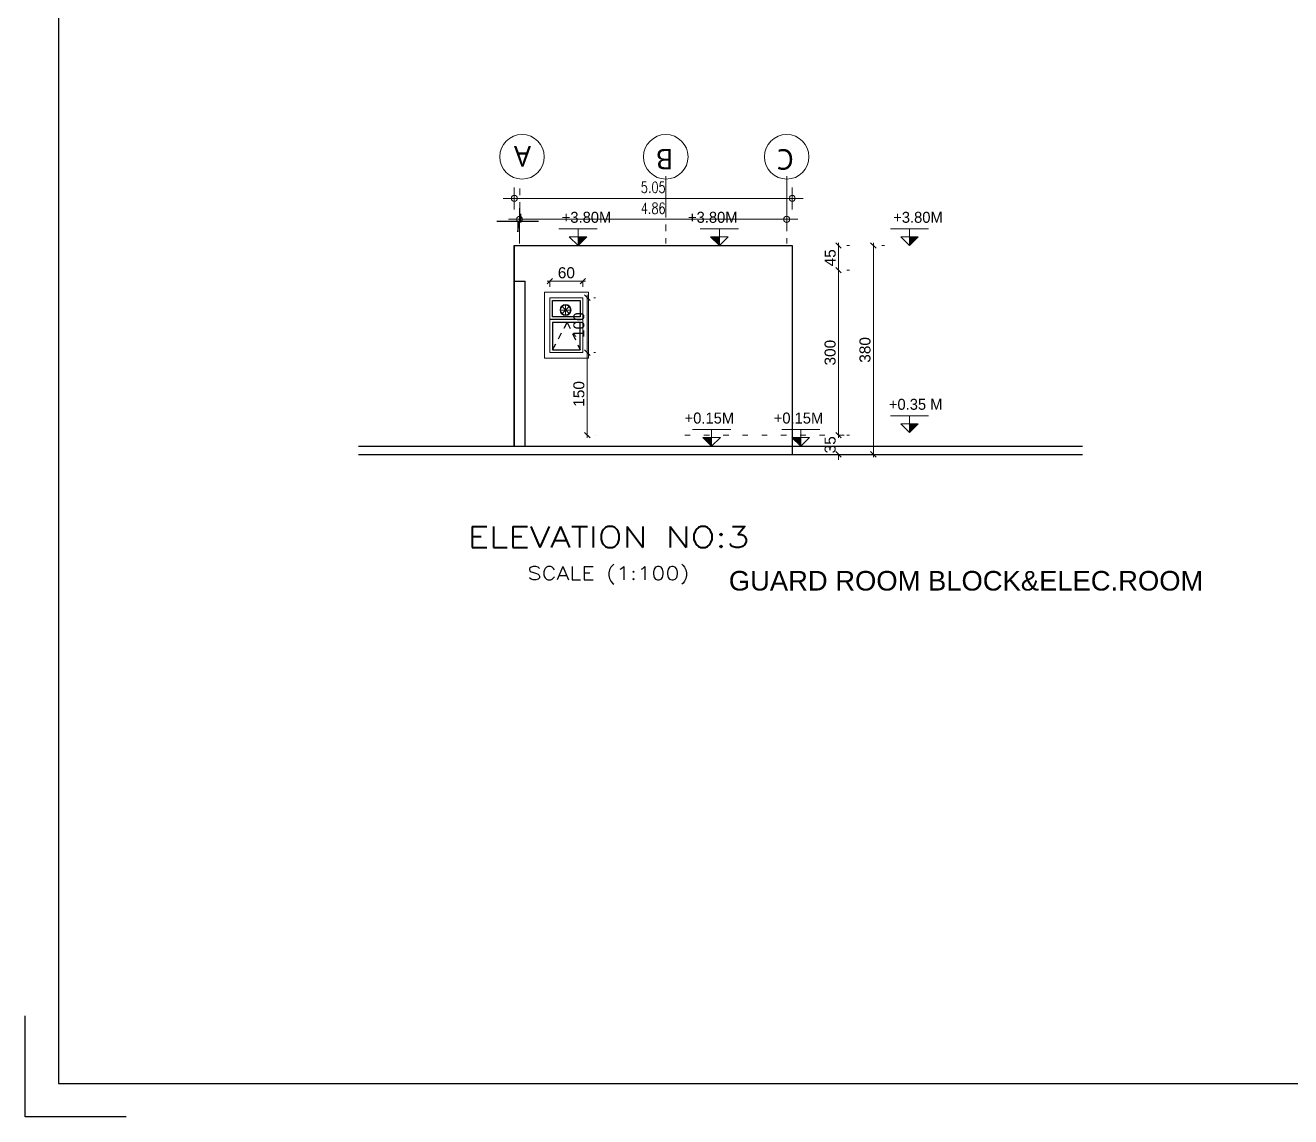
# Model space of a CAD drawing. Header units: millimetres. Extents: x -11627 to -10952, y 10244 to 10588.
# Drawn here: x -11270.93 to -11247.94, y 10389 to 10408.84 of the extents above; entities that cross this region are included whole.
import ezdxf
from ezdxf.enums import TextEntityAlignment as Align

# ---------------------------------------------------------------- set-up
doc = ezdxf.new("R2010")
doc.units = ezdxf.units.MM
doc.header["$PDMODE"] = 35
for name, pattern in [('CENTER2', [1.125, 0.75, -0.125, 0.125, -0.125]), ('DOT', [0.25, 0, -0.25]), ('HIDDEN2', [0.1875, 0.125, -0.0625])]:
    doc.linetypes.add(name, pattern=pattern)
doc.layers.get('0').update_dxf_attribs({"lineweight": 5})
doc.layers.get('DEFPOINTS').update_dxf_attribs({"lineweight": 5})
for name, color, linetype in [('A-ELEV 01', 7, 'Continuous'), ('A-ELEV FAR', 8, 'Continuous'), ('A-PLOT LIMIT', 1, 'Continuous'), ('glass', 128, 'Continuous')]:
    doc.layers.add(name, color=color, linetype=linetype)
for name, color, linetype, lineweight in [('A-GEN DIMS INTERNAL', 86, 'Continuous', 5), ('A-LEVEL TAG', 23, 'Continuous', 9), ('AXIS', 136, 'CENTER2', 0), ('BORDER A1', 7, 'Continuous', 100), ('CIRCLE', 57, 'Continuous', 5), ('DIM IN', 191, 'Continuous', 5), ('elev.', 42, 'Continuous', 5), ('M.FRAME TEXT2', 6, 'Continuous', 0), ('TEXT', 30, 'Continuous', 9), ('Title Block', 7, 'Continuous', 0)]:
    doc.layers.add(name, color=color, linetype=linetype, lineweight=lineweight)
doc.styles.add('ARIAL', font='arial.ttf')
doc.styles.add('EUROROMAN', font='eur_____.pfb', dxfattribs={"width": 0.8, "height": 0.2})
doc.styles.add('GROUND FLOOR XREF - option 3$0$STYLE1', font='arial.ttf', dxfattribs={"height": 0.2})
doc.styles.add('SIMPLEX', font='romans.shx', dxfattribs={"width": 0.75})
doc.styles.add('T20-200', font='ROMANS.SHX', dxfattribs={"height": 0.4})
doc.styles.add('Title-Big', font='ROMANS.shx', dxfattribs={"height": 0.5})
doc.styles.add('Title-Small', font='ROMANS.shx', dxfattribs={"height": 0.25})
doc.dimstyles.new('D100', dxfattribs={"dimtxt": 0.2, "dimasz": 0.1, "dimexe": 0.18, "dimexo": 0.0625, "dimgap": 0.1, "dimtad": 1, "dimzin": 0, "dimdsep": 46, "dimtxsty": 'SIMPLEX', "dimblk": 'DOT1', "dimcen": 0.1, "dimse1": 1, "dimse2": 1, "dimclrd": 256, "dimclre": 256, "dimclrt": 256, "dimadec": 0, "dimazin": 0, "dimtfac": 5, "dimtix": 1, "dimtmove": 2, "dimatfit": 3, "dimfxl": 1, "dimtolj": 1, "dimtzin": 0, "dimlwd": -1, "dimlwe": -1, "dimarcsym": 0})
doc.dimstyles.new('DIM 100', dxfattribs={"dimtxt": 0.2, "dimasz": 0.1, "dimexe": 0.15, "dimexo": 0.2, "dimgap": 0.05, "dimtad": 1, "dimdec": 0, "dimlfac": 100, "dimzin": 1, "dimdsep": 46, "dimtxsty": 'GROUND FLOOR XREF - option 3$0$STYLE1', "dimblk": 'OBLIQUE', "dimcen": 0.02, "dimdle": 0.05, "dimclrd": 256, "dimclre": 6, "dimclrt": 3, "dimadec": 1, "dimazin": 0, "dimtfac": 0.9, "dimtdec": 0, "dimtix": 1, "dimtofl": 0, "dimtmove": 2, "dimatfit": 3, "dimldrblk": 'ARCHTICK', "dimfxl": 1, "dimtolj": 1, "dimtzin": 12, "dimlwd": -1, "dimlwe": -1, "dimarcsym": 0})

# ---------------------------------------------------------------- blocks, each defined once
blk = doc.blocks.new('LVL')
for p, q in [((-0.627, 0.301), (0.066, 0.301)), ((-0.28, 0), (-0.28, 0.301)), ((-0.121, 0.159), (-0.44, 0.159)), ((-0.28, 0), (-0.44, 0.159)), ((-0.28, 0), (-0.121, 0.159))]:
    blk.add_line(p, q)
blk.add_lwpolyline([(-0.44, 0.159), (-0.28, 0.159), (-0.28, 0), (-0.44, 0.159)])
blk.add_solid([(-0.121, 0.159), (-0.28, 0.159), (-0.28, 0)])
blk = doc.blocks.new('_Oblique')
at = {"color": 0, "linetype": 'ByBlock', "lineweight": -2}
blk.add_line((-0.5, -0.5), (0.5, 0.5), dxfattribs=at)
blk = doc.blocks.new('*D532')
at = {"layer": 'A-GEN DIMS INTERNAL', "transparency": 16777216}
blk.add_line((-11575.064, 10494.449), (-11575.064, 10498.349), dxfattribs=at)
at = {"layer": 'A-GEN DIMS INTERNAL', "color": 6, "linetype": 'DOT', "transparency": 16777216}
for p, q in [((-11574.864, 10498.299), (-11574.914, 10498.299)), ((-11574.864, 10494.499), (-11574.914, 10494.499))]:
    blk.add_line(p, q, dxfattribs=at)
at = {"layer": 'DEFPOINTS', "color": 0, "transparency": 16777216}
for p in [(-11575.064, 10498.299), (-11575.064, 10498.299), (-11575.064, 10494.499)]:
    blk.add_point(p, dxfattribs=at)
at = {"layer": 'A-GEN DIMS INTERNAL', "transparency": 16777216, "xscale": 0.1, "yscale": 0.1, "zscale": 0.1}
for p, rotation in [((-11575.064, 10498.299), 90), ((-11575.064, 10494.499), 270)]:
    blk.add_blockref('_Oblique', p, dxfattribs=dict(at, rotation=rotation))
at = {"layer": 'A-GEN DIMS INTERNAL', "color": 3, "transparency": 16777216, "insert": (-11575.216, 10496.399), "char_height": 0.2, "attachment_point": 5, "rotation": 90, "style": 'GROUND FLOOR XREF - option 3$0$STYLE1'}
blk.add_mtext('\\A1;380', dxfattribs=at)
blk = doc.blocks.new('_ArchTick')
at = {"color": 0, "linetype": 'ByBlock', "const_width": 0.15}
blk.add_lwpolyline([(-0.5, -0.5), (0.5, 0.5)], dxfattribs=at)
blk = doc.blocks.new('*D533')
at = {"layer": 'A-GEN DIMS INTERNAL', "transparency": 16777216}
blk.add_line((-11575.698, 10494.799), (-11575.698, 10497.899), dxfattribs=at)
at = {"layer": 'A-GEN DIMS INTERNAL', "color": 6, "linetype": 'DOT', "transparency": 16777216}
for p, q in [((-11575.498, 10497.849), (-11575.548, 10497.849)), ((-11575.498, 10494.849), (-11575.548, 10494.849))]:
    blk.add_line(p, q, dxfattribs=at)
at = {"layer": 'DEFPOINTS', "color": 0, "transparency": 16777216}
for p in [(-11575.698, 10497.849), (-11575.698, 10497.849), (-11575.698, 10494.849)]:
    blk.add_point(p, dxfattribs=at)
at = {"layer": 'A-GEN DIMS INTERNAL', "transparency": 16777216, "xscale": 0.1, "yscale": 0.1, "zscale": 0.1}
for p, rotation in [((-11575.698, 10497.849), 90), ((-11575.698, 10494.849), 270)]:
    blk.add_blockref('_Oblique', p, dxfattribs=dict(at, rotation=rotation))
at = {"layer": 'A-GEN DIMS INTERNAL', "color": 3, "transparency": 16777216, "insert": (-11575.85, 10496.349), "char_height": 0.2, "attachment_point": 5, "rotation": 90, "style": 'GROUND FLOOR XREF - option 3$0$STYLE1'}
blk.add_mtext('\\A1;300', dxfattribs=at)
blk = doc.blocks.new('*D534')
at = {"layer": 'A-GEN DIMS INTERNAL', "transparency": 16777216}
blk.add_line((-11575.698, 10497.799), (-11575.698, 10498.349), dxfattribs=at)
at = {"layer": 'A-GEN DIMS INTERNAL', "color": 6, "linetype": 'DOT', "transparency": 16777216}
for p, q in [((-11575.498, 10498.299), (-11575.548, 10498.299)), ((-11575.498, 10497.849), (-11575.548, 10497.849))]:
    blk.add_line(p, q, dxfattribs=at)
at = {"layer": 'DEFPOINTS', "color": 0, "transparency": 16777216}
for p in [(-11575.698, 10498.299), (-11575.698, 10498.299), (-11575.698, 10497.849)]:
    blk.add_point(p, dxfattribs=at)
at = {"layer": 'A-GEN DIMS INTERNAL', "transparency": 16777216, "xscale": 0.1, "yscale": 0.1, "zscale": 0.1}
for p, rotation in [((-11575.698, 10498.299), 90), ((-11575.698, 10497.849), 270)]:
    blk.add_blockref('_Oblique', p, dxfattribs=dict(at, rotation=rotation))
at = {"layer": 'A-GEN DIMS INTERNAL', "color": 3, "transparency": 16777216, "insert": (-11575.849, 10498.074), "char_height": 0.2, "attachment_point": 5, "rotation": 90, "style": 'GROUND FLOOR XREF - option 3$0$STYLE1'}
blk.add_mtext('\\A1;45', dxfattribs=at)
blk = doc.blocks.new('*D535')
at = {"layer": 'A-GEN DIMS INTERNAL', "color": 6, "linetype": 'DOT', "transparency": 16777216}
for p, q in [((-11578.494, 10494.849), (-11575.548, 10494.849)), ((-11578.456, 10494.499), (-11575.548, 10494.499))]:
    blk.add_line(p, q, dxfattribs=at)
at = {"layer": 'A-GEN DIMS INTERNAL', "transparency": 16777216}
for p, q in [((-11575.698, 10494.849), (-11575.698, 10494.949)), ((-11575.698, 10494.499), (-11575.698, 10494.399))]:
    blk.add_line(p, q, dxfattribs=at)
at = {"layer": 'DEFPOINTS', "color": 0, "transparency": 16777216}
for p in [(-11578.694, 10494.849), (-11575.698, 10494.849), (-11578.656, 10494.499)]:
    blk.add_point(p, dxfattribs=at)
at = {"layer": 'A-GEN DIMS INTERNAL', "transparency": 16777216, "xscale": 0.1, "yscale": 0.1, "zscale": 0.1}
for p, rotation in [((-11575.698, 10494.849), 270), ((-11575.698, 10494.499), 90)]:
    blk.add_blockref('_Oblique', p, dxfattribs=dict(at, rotation=rotation))
at = {"layer": 'A-GEN DIMS INTERNAL', "color": 3, "transparency": 16777216, "insert": (-11575.85, 10494.674), "char_height": 0.2, "attachment_point": 5, "rotation": 90, "style": 'GROUND FLOOR XREF - option 3$0$STYLE1'}
blk.add_mtext('\\A1;35', dxfattribs=at)
blk = doc.blocks.new('*D541')
at = {"layer": 'A-GEN DIMS INTERNAL', "transparency": 16777216}
blk.add_line((-11260.751, 10404.187), (-11261.451, 10404.187), dxfattribs=at)
at = {"layer": 'A-GEN DIMS INTERNAL', "color": 6, "linetype": 'DOT', "transparency": 16777216}
for p, q in [((-11261.401, 10404.088), (-11261.401, 10404.337)), ((-11260.801, 10404.088), (-11260.801, 10404.337))]:
    blk.add_line(p, q, dxfattribs=at)
at = {"layer": 'DEFPOINTS', "color": 0, "transparency": 16777216}
for p in [(-11261.401, 10404.187), (-11261.401, 10403.888, 0), (-11260.801, 10403.888, 0)]:
    blk.add_point(p, dxfattribs=at)
at = {"layer": 'A-GEN DIMS INTERNAL', "transparency": 16777216, "xscale": 0.1, "yscale": 0.1, "zscale": 0.1, "rotation": 180}
blk.add_blockref('_Oblique', (-11261.401, 10404.187), dxfattribs=at)
at = {"layer": 'A-GEN DIMS INTERNAL', "transparency": 16777216, "xscale": 0.1, "yscale": 0.1, "zscale": 0.1}
blk.add_blockref('_Oblique', (-11260.801, 10404.187), dxfattribs=at)
at = {"layer": 'A-GEN DIMS INTERNAL', "color": 3, "transparency": 16777216, "insert": (-11261.101, 10404.34), "char_height": 0.2, "attachment_point": 5, "style": 'GROUND FLOOR XREF - option 3$0$STYLE1'}
blk.add_mtext('\\A1;60', dxfattribs=at)
blk = doc.blocks.new('*D542')
at = {"layer": 'A-GEN DIMS INTERNAL', "transparency": 16777216}
blk.add_line((-11260.721, 10403.938), (-11260.721, 10402.838), dxfattribs=at)
at = {"layer": 'A-GEN DIMS INTERNAL', "color": 6, "linetype": 'DOT', "transparency": 16777216}
for p, q in [((-11260.601, 10403.888), (-11260.571, 10403.888)), ((-11260.601, 10402.888), (-11260.571, 10402.888))]:
    blk.add_line(p, q, dxfattribs=at)
at = {"layer": 'DEFPOINTS', "color": 0, "transparency": 16777216}
for p in [(-11260.801, 10403.888), (-11260.801, 10402.888), (-11260.721, 10402.888)]:
    blk.add_point(p, dxfattribs=at)
at = {"layer": 'A-GEN DIMS INTERNAL', "transparency": 16777216, "xscale": 0.1, "yscale": 0.1, "zscale": 0.1}
for p, rotation in [((-11260.721, 10403.888), 90), ((-11260.721, 10402.888), 270)]:
    blk.add_blockref('_Oblique', p, dxfattribs=dict(at, rotation=rotation))
at = {"layer": 'A-GEN DIMS INTERNAL', "color": 3, "transparency": 16777216, "insert": (-11260.873, 10403.388), "char_height": 0.2, "attachment_point": 5, "rotation": 90, "style": 'GROUND FLOOR XREF - option 3$0$STYLE1'}
blk.add_mtext('\\A1;100', dxfattribs=at)
blk = doc.blocks.new('*D543')
at = {"layer": 'A-GEN DIMS INTERNAL', "transparency": 16777216}
blk.add_line((-11260.721, 10402.938), (-11260.721, 10401.338), dxfattribs=at)
at = {"layer": 'A-GEN DIMS INTERNAL', "color": 6, "linetype": 'DOT', "transparency": 16777216}
for p, q in [((-11260.601, 10402.888), (-11260.571, 10402.888)), ((-11260.571, 10401.388), (-11260.571, 10401.388))]:
    blk.add_line(p, q, dxfattribs=at)
at = {"layer": 'DEFPOINTS', "color": 0, "transparency": 16777216}
for p in [(-11260.801, 10402.888), (-11260.771, 10401.388, 0), (-11260.721, 10401.388)]:
    blk.add_point(p, dxfattribs=at)
at = {"layer": 'A-GEN DIMS INTERNAL', "transparency": 16777216, "xscale": 0.1, "yscale": 0.1, "zscale": 0.1}
for p, rotation in [((-11260.721, 10402.888), 90), ((-11260.721, 10401.388), 270)]:
    blk.add_blockref('_Oblique', p, dxfattribs=dict(at, rotation=rotation))
at = {"layer": 'A-GEN DIMS INTERNAL', "color": 3, "transparency": 16777216, "insert": (-11260.873, 10402.138), "char_height": 0.2, "attachment_point": 5, "rotation": 90, "style": 'GROUND FLOOR XREF - option 3$0$STYLE1'}
blk.add_mtext('\\A1;150', dxfattribs=at)
blk = doc.blocks.new('DOT1')
at = {"color": 0}
for p, q in [((-2, 0), (2, 0)), ((0, -2), (0, 2))]:
    blk.add_line(p, q, dxfattribs=at)
blk.add_circle((0, 0), 0.54, dxfattribs=at)
blk = doc.blocks.new('*D544')
at = {"layer": 'DEFPOINTS', "color": 0, "transparency": 16777216}
for p in [(-11262.047, 10405.694), (-11262.047, 10405.1, 0), (-11256.997, 10405.198, -0.001)]:
    blk.add_point(p, dxfattribs=at)
at = {"layer": 'DIM IN', "transparency": 16777216}
blk.add_line((-11257.097, 10405.694), (-11261.947, 10405.694), dxfattribs=at)
at = {"layer": 'DIM IN', "transparency": 16777216, "xscale": 0.1, "yscale": 0.1, "zscale": 0.1, "rotation": 180}
blk.add_blockref('DOT1', (-11262.047, 10405.694), dxfattribs=at)
at = {"layer": 'DIM IN', "transparency": 16777216, "xscale": 0.1, "yscale": 0.1, "zscale": 0.1}
blk.add_blockref('DOT1', (-11256.997, 10405.694), dxfattribs=at)
at = {"layer": 'DIM IN', "transparency": 16777216, "insert": (-11259.522, 10405.894), "char_height": 0.2, "attachment_point": 5, "style": 'SIMPLEX'}
blk.add_mtext('\\A1;5.05', dxfattribs=at)
blk = doc.blocks.new('*D545')
at = {"layer": 'DEFPOINTS', "color": 0, "transparency": 16777216}
for p in [(-11257.097, 10405.938, -0.001), (-11261.952, 10405.337, 0), (-11261.952, 10405.313)]:
    blk.add_point(p, dxfattribs=at)
at = {"layer": 'DIM IN', "transparency": 16777216}
blk.add_line((-11257.197, 10405.313), (-11261.852, 10405.313), dxfattribs=at)
at = {"layer": 'DIM IN', "transparency": 16777216, "xscale": 0.1, "yscale": 0.1, "zscale": 0.1, "rotation": 180}
blk.add_blockref('DOT1', (-11261.952, 10405.313), dxfattribs=at)
at = {"layer": 'DIM IN', "transparency": 16777216, "xscale": 0.1, "yscale": 0.1, "zscale": 0.1}
blk.add_blockref('DOT1', (-11257.097, 10405.313), dxfattribs=at)
at = {"layer": 'DIM IN', "transparency": 16777216, "insert": (-11259.524, 10405.513), "char_height": 0.2, "attachment_point": 5, "style": 'SIMPLEX'}
blk.add_mtext('\\A1;4.86', dxfattribs=at)
blk = doc.blocks.new('Title')
at = {"color": 4, "style": 'Title-Big'}
blk.add_attdef('DRAWNAME', text='', height=0.4, dxfattribs=at).set_placement((0, 0), align=Align.MIDDLE_CENTER)
at = {"color": 0, "style": 'Title-Small'}
blk.add_attdef('SCALE', text='', height=0.25, dxfattribs=at).set_placement((0, -0.688), align=Align.MIDDLE_CENTER)
blk = doc.blocks.new('ADM FRAME-A2')
at = {"layer": 'BORDER A1', "lineweight": 25}
blk.add_lwpolyline([(-58.529, 2.457), (-11.557, 2.457), (-11.557, 40.943), (-58.529, 40.943)], close=True, dxfattribs=at)
blk.add_lwpolyline([(-57.297, 1.856), (-59.13, 1.856), (-59.13, 3.689)], dxfattribs=at)
blk = doc.blocks.new('RGRGRG')
at = {"layer": 'A-LEVEL TAG'}
for p in [(-11574.128, 10498.299, 0), (-11574.128, 10494.899, 0)]:
    blk.add_blockref('LVL', p, dxfattribs=at)
at = {"layer": 'A-LEVEL TAG', "xscale": -1}
for p in [(-11578.285, 10494.649), (-11576.665, 10494.649)]:
    blk.add_blockref('LVL', p, dxfattribs=at)
at = {"layer": 'A-LEVEL TAG', "style": 'EUROROMAN'}
for s, p in [('+3.80M', (-11574.704, 10498.71, 0)), ('+0.35 M', (-11574.783, 10495.31, 0)), ('+0.15M', (-11578.495, 10495.06)), ('+0.15M', (-11576.875, 10495.06))]:
    blk.add_text(s, height=0.2, dxfattribs=at).set_placement(p)
at = {"layer": 'A-GEN DIMS INTERNAL'}
for base, p1, p2, picture, middle in [((-11575.698, 10498.299), (-11575.698, 10497.849), (-11575.698, 10498.299), '*D534', (-11575.849, 10498.074)), ((-11575.064, 10498.299), (-11575.064, 10494.499), (-11575.064, 10498.299), '*D532', (-11575.216, 10496.399)), ((-11575.698, 10497.849), (-11575.698, 10494.849), (-11575.698, 10497.849), '*D533', (-11575.85, 10496.349)), ((-11575.698, 10494.849), (-11578.656, 10494.499), (-11578.694, 10494.849), '*D535', (-11575.85, 10494.674))]:
    dim = blk.add_linear_dim(base=base, p1=p1, p2=p2, angle=90, dimstyle='DIM 100', dxfattribs=at)
    dim.commit()
    dim.dimension.update_dxf_attribs({"geometry": picture, "text_midpoint": middle})

msp = doc.modelspace()

# ---------------------------------------------------------------- linework, layer by layer
at = {"layer": 'A-ELEV 01'}
for p, q in [((-11262.047, 10404.838, 0.001), (-11262.047, 10401.188, 0.001)), ((-11262.047, 10404.838, 0.001), (-11256.997, 10404.838)), ((-11262.047, 10401.188, 0.001), (-11262.047, 10404.838, 0.001)), ((-11256.997, 10404.838), (-11256.997, 10401.038)), ((-11262.047, 10404.188), (-11261.847, 10404.188)), ((-11261.847, 10401.188, 0.001), (-11261.847, 10404.188, 0.001)), ((-11264.876, 10401.188), (-11256.065, 10401.188)), ((-11256.065, 10401.188), (-11251.719, 10401.188)), ((-11264.876, 10401.038), (-11251.719, 10401.038))]:
    msp.add_line(p, q, dxfattribs=at)
at = {"layer": 'A-ELEV FAR', "color": 8, "linetype": 'HIDDEN2'}
for p, q in [((-11261.351, 10402.938, -0.001), (-11261.086, 10403.438)), ((-11261.086, 10403.438), (-11260.851, 10402.938, -0.001))]:
    msp.add_line(p, q, dxfattribs=at)
at = {"layer": 'A-PLOT LIMIT', "elevation": 0.001}
msp.add_lwpolyline([(-11262.365, 10405.28), (-11261.984, 10405.28), (-11261.984, 10405.082), (-11261.935, 10405.414), (-11261.935, 10405.28), (-11261.608, 10405.28)], dxfattribs=at)
at = {"layer": 'AXIS'}
for p, q in [((-11259.294, 10406.095), (-11259.294, 10404.875)), ((-11257.097, 10406.095), (-11257.097, 10404.875)), ((-11261.952, 10404.875, 0.001), (-11261.947, 10405.987, 0.001))]:
    msp.add_line(p, q, dxfattribs=at)
at = {"layer": 'CIRCLE'}
for centre in [(-11261.907, 10406.449), (-11259.294, 10406.449), (-11257.097, 10406.449)]:
    msp.add_circle(centre, 0.405, dxfattribs=at)
at = {"layer": 'elev.'}
for p, q in [((-11261.053, 10403.599, -0.001), (-11261.18, 10403.726, -0.001)), ((-11261.18, 10403.599, -0.001), (-11261.053, 10403.726, -0.001)), ((-11261.116, 10403.753, -0.001), (-11261.116, 10403.573, -0.001)), ((-11261.206, 10403.663, -0.001), (-11261.026, 10403.663, -0.001))]:
    msp.add_line(p, q, dxfattribs=at)
at = {"layer": 'elev.', "elevation": 0}
for points in [[(-11261.501, 10402.788), (-11260.701, 10402.788), (-11260.701, 10403.988), (-11261.501, 10403.988)], [(-11261.401, 10402.888), (-11260.801, 10402.888), (-11260.801, 10403.888), (-11261.401, 10403.888)]]:
    msp.add_lwpolyline(points, close=True, dxfattribs=at)
at = {"layer": 'elev.'}
for radius in [0.1, 0.09]:
    msp.add_circle((-11261.116, 10403.663, -0.001), radius, dxfattribs=at)
at = {"layer": 'glass'}
msp.add_line((-11260.801, 10403.488, -0.001), (-11261.401, 10403.488, -0.001), dxfattribs=at)
at = {"layer": 'glass', "elevation": 0}
for points in [[(-11261.351, 10403.838), (-11260.851, 10403.838), (-11260.851, 10403.538), (-11261.351, 10403.538)], [(-11261.351, 10402.938), (-11260.851, 10402.938), (-11260.851, 10403.438), (-11261.351, 10403.438)]]:
    msp.add_lwpolyline(points, close=True, dxfattribs=at)

# ---------------------------------------------------------------- block references
at = {"layer": 'A-LEVEL TAG'}
msp.add_blockref('LVL', (-11260.609, 10404.838, 0.001), dxfattribs=at)
at = {"layer": 'A-LEVEL TAG', "xscale": -1}
msp.add_blockref('LVL', (-11258.601, 10404.838, 0), dxfattribs=at)
at = {"layer": 'DIM IN'}
msp.add_blockref('RGRGRG', (319.543, -93.461), dxfattribs=at)
at = {"layer": 'TEXT', "linetype": 'ByBlock'}
ref = msp.add_blockref('Title', (-11260.336, 10399.537), dxfattribs=dict(at, xscale=-1.5, yscale=1.2))
ref.add_attrib('DRAWNAME', 'ELEVATION NO:3', dxfattribs={"layer": '0', "color": 4, "height": 0.384, "style": 'Title-Big', "width": 1.25}).set_placement((-11260.336, 10399.537), align=Align.MIDDLE_CENTER)
ref.add_attrib('SCALE', 'SCALE (1:100)', dxfattribs={"layer": '0', "color": 0, "height": 0.24, "style": 'Title-Small', "width": 1.25}).set_placement((-11260.336, 10398.877), align=Align.MIDDLE_CENTER)
at = {"layer": 'Title Block'}
msp.add_blockref('ADM FRAME-A2', (-11211.804, 10387.14), dxfattribs=at)

# ---------------------------------------------------------------- texts
at = {"layer": 'A-LEVEL TAG', "style": 'EUROROMAN'}
for p in [(-11261.185, 10405.249, 0.001), (-11258.89, 10405.249, 0)]:
    msp.add_text('+3.80M', height=0.2, dxfattribs=at).set_placement(p)
at = {"layer": 'M.FRAME TEXT2', "style": 'ARIAL'}
msp.add_text('GUARD ROOM BLOCK&ELEC.ROOM ', height=0.35612, dxfattribs=at).set_placement((-11253.768, 10398.741), align=Align.MIDDLE_CENTER)
at = {"layer": 'TEXT', "char_height": 0.37238, "attachment_point": 9, "rotation": 180, "style": 'T20-200'}
for s, insert in [('{\\fSegoe UI|b0|i0|c0|p34;A}', (-11262.054, 10406.645)), ('{\\fSegoe UI|b0|i0|c0|p34;B}', (-11259.472, 10406.592)), ('{\\fSegoe UI|b0|i0|c0|p34;C}', (-11257.274, 10406.592))]:
    msp.add_mtext_dynamic_manual_height_columns(s, width=0.26639, gutter_width=2, heights=[0], dxfattribs=dict(at, insert=insert))

# ---------------------------------------------------------------- dimensions: what is measured, and where the dimension line sits
at = {"layer": 'A-GEN DIMS INTERNAL'}
dim = msp.add_linear_dim(base=(-11261.401, 10404.187, -0.001), p1=(-11260.801, 10403.888, -0.001), p2=(-11261.401, 10403.888, -0.001), dimstyle='DIM 100', dxfattribs=at)
dim.commit()
dim.dimension.update_dxf_attribs({"geometry": '*D541', "text_midpoint": (-11261.101, 10404.34, -0.001)})
for base, p1, p2, picture, middle in [((-11260.721, 10402.888), (-11260.801, 10403.888), (-11260.801, 10402.888), '*D542', (-11260.873, 10403.388)), ((-11260.721, 10401.388), (-11260.801, 10402.888), (-11260.771, 10401.388, 0), '*D543', (-11260.873, 10402.138))]:
    dim = msp.add_linear_dim(base=base, p1=p1, p2=p2, angle=90, dimstyle='DIM 100', dxfattribs=at)
    dim.commit()
    dim.dimension.update_dxf_attribs({"geometry": picture, "text_midpoint": middle})
at = {"layer": 'DIM IN'}
for base, p1, p2, picture, middle in [((-11262.047, 10405.694, 0.001), (-11256.997, 10405.198), (-11262.047, 10405.1, 0.001), '*D544', (-11259.522, 10405.894, 0.001)), ((-11261.9518, 10405.3134, 0.0008), (-11257.0967, 10405.9381), (-11261.9518, 10405.3369, 0.0006), '*D545', (-11259.5242, 10405.5134, 0.0008))]:
    dim = msp.add_linear_dim(base=base, p1=p1, p2=p2, dimstyle='D100', dxfattribs=at)
    dim.commit()
    dim.dimension.update_dxf_attribs({"geometry": picture, "text_midpoint": middle})

doc.saveas('drawing.dxf')
